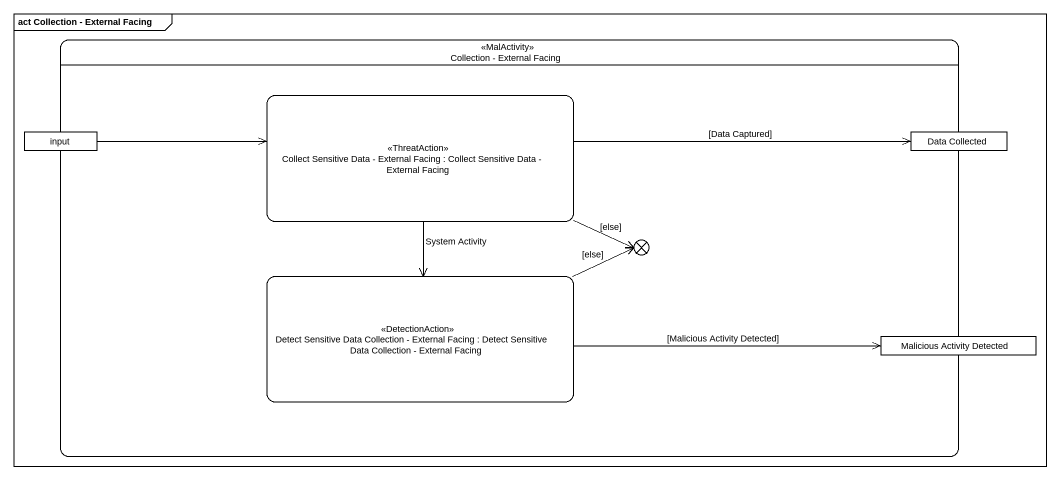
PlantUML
@startuml
mainframe act Collection - External Facing
hide empty description
state "Collection - External Facing" as Collection_External_Facing <<MalActivity>> {
  state input <<object>>
  state "Collect Sensitive Data - External Facing : Collect Sensitive Data - External Facing" as Collect_Sensitive_Data <<ThreatAction>>
  state "Data Collected" as Data_Collected <<object>>
  state flowfinal1 <<end>>
  state "Detect Sensitive Data Collection - External Facing : Detect Sensitive Data Collection - External Facing" as Detect_Sensitive_Data <<DetectionAction>>
  state "Malicious Activity Detected" as Malicious_Activity_Detected <<object>>
}
input -right-> Collect_Sensitive_Data
Collect_Sensitive_Data -right-> Data_Collected : [Data Captured]
Collect_Sensitive_Data -right-> flowfinal1 : [else]
Collect_Sensitive_Data --> Detect_Sensitive_Data : System Activity
Detect_Sensitive_Data -right-> flowfinal1 : [else]
Detect_Sensitive_Data -right-> Malicious_Activity_Detected : [Malicious Activity Detected]
@enduml
